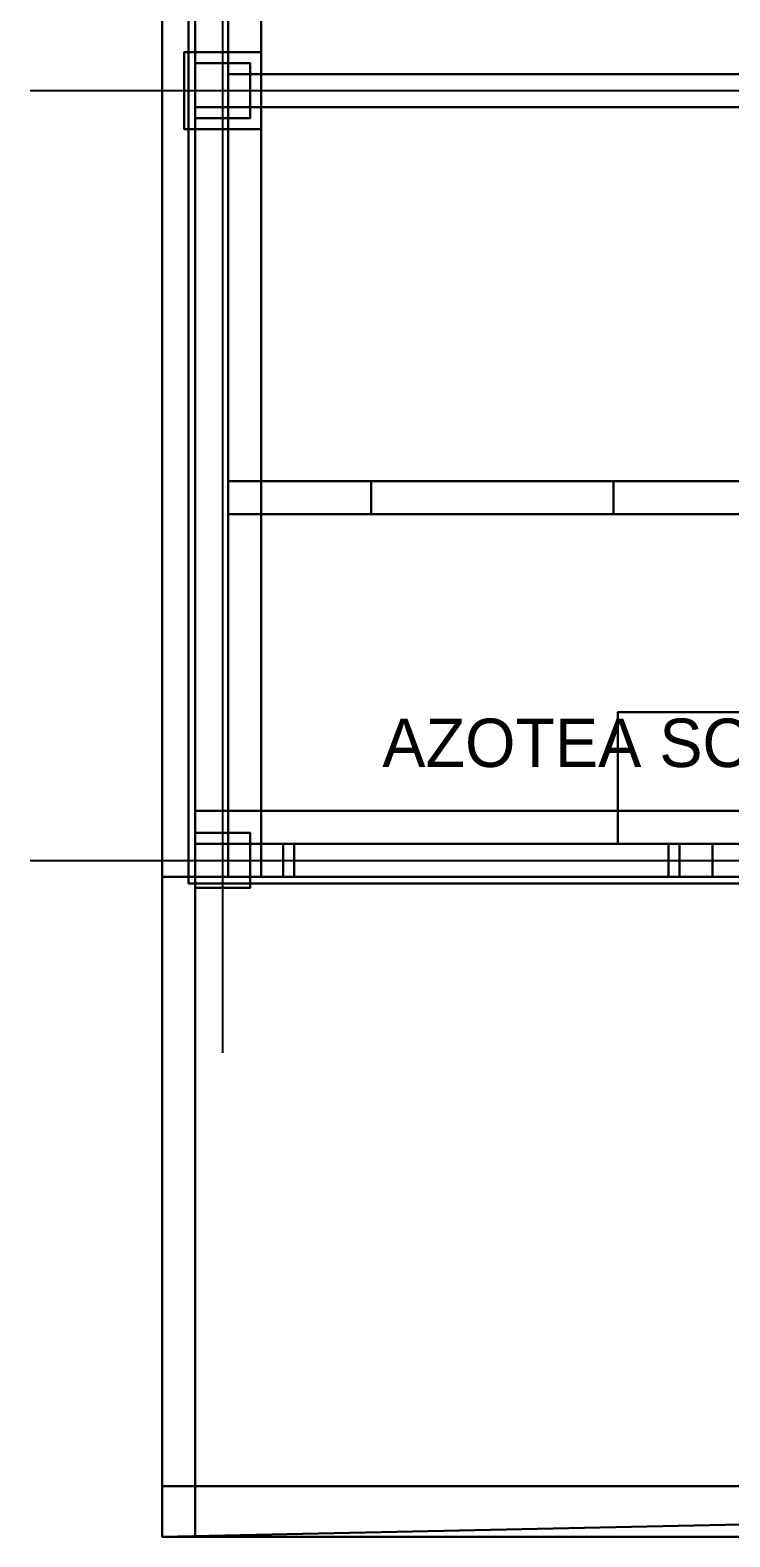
# Model space of a CAD drawing. Extents: x -0.6 to 14.6, y 0 to 25.5.
# Drawn here: x -0.6 to 2.58, y 0 to 6.85 of the extents above; entities that cross this region are included whole.
import ezdxf

# ---------------------------------------------------------------- set-up
doc = ezdxf.new("R2010")
doc.units = 0
for name, color, linetype in [('CERCA_PERIMETRAL_3D', 7, 'CONTINUOUS'), ('COLUMNAS_3D', 7, 'CONTINUOUS'), ('EJES_ESTRUCTURALES', 7, 'CONTINUOUS'), ('LOSA_PISO_3D', 7, 'CONTINUOUS'), ('MEDITERRANEO_AZOTEA_SOLARIUM_3D', 7, 'CONTINUOUS'), ('MEDITERRANEO_MUROS_ENCALADOS_3D', 7, 'CONTINUOUS'), ('MUROS_EXTERIORES_3D', 7, 'CONTINUOUS'), ('MUROS_INTERIORES_3D', 7, 'CONTINUOUS'), ('P2_COLUMNAS_3D', 7, 'CONTINUOUS'), ('P2_LOSA_PISO_3D', 7, 'CONTINUOUS'), ('P2_ROTULOS', 7, 'CONTINUOUS'), ('PLANTA_SEGUNDO_PISO_2D', 7, 'CONTINUOUS'), ('SOTANO_COLUMNAS_3D', 7, 'CONTINUOUS'), ('SOTANO_LOSA_3D', 7, 'CONTINUOUS'), ('SOTANO_MUROS_EXT_3D', 7, 'CONTINUOUS'), ('SOTANO_MUROS_INT_3D', 7, 'CONTINUOUS'), ('TERRENO_3D', 7, 'CONTINUOUS')]:
    doc.layers.add(name, color=color, linetype=linetype)

msp = doc.modelspace()

# ---------------------------------------------------------------- linework, layer by layer
at = {"layer": 'CERCA_PERIMETRAL_3D', "color": 7}
for points in [[(0, 0, -2.55), (0, 24.71, -2.55), (0.15, 24.71, -2.55), (0.15, 0, -2.55)], [(0, 0, 0.5), (0.15, 0, 0.5), (0.15, 24.71, 0.5), (0, 24.71, 0.5)], [(0, 24.71, -2.55), (0, 0, -2.55), (0, 0, 0.5), (0, 24.71, 0.5)], [(0.15, 0, -2.55), (0.15, 24.71, -2.55), (0.15, 24.71, 0.5), (0.15, 0, 0.5)], [(0, 0, -2.55), (0, 0.23, -2.55), (10.8043, 0.23, -2.55), (10.8043, 0, -2.55)], [(0, 0, -1), (10.8043, 0, -1), (10.8043, 0.23, -1), (0, 0.23, -1)], [(10.8043, 0.23, -2.55), (0, 0.23, -2.55), (0, 0.23, -1), (10.8043, 0.23, -1)], [(0, 0.23, -2.55), (0, 0, -2.55), (0, 0, -1), (0, 0.23, -1)], [(0, 0, -2.55), (0.15, 0, -2.55), (0.15, 0, 0.5), (0, 0, 0.5)], [(0, 0, -2.55), (10.8043, 0, -2.55), (10.8043, 0, -1), (0, 0, -1)]]:
    msp.add_3dface(points, dxfattribs=at)
at = {"layer": 'COLUMNAS_3D', "color": 1}
for points in [[(0.15, 6.45), (0.15, 6.7), (0.4, 6.7), (0.4, 6.45)], [(0.15, 6.45, 2.85), (0.4, 6.45, 2.85), (0.4, 6.7, 2.85), (0.15, 6.7, 2.85)], [(0.4, 6.7), (0.15, 6.7), (0.15, 6.7, 2.85), (0.4, 6.7, 2.85)], [(0.15, 6.7), (0.15, 6.45), (0.15, 6.45, 2.85), (0.15, 6.7, 2.85)], [(0.4, 6.45), (0.4, 6.7), (0.4, 6.7, 2.85), (0.4, 6.45, 2.85)], [(0.15, 6.45), (0.4, 6.45), (0.4, 6.45, 2.85), (0.15, 6.45, 2.85)], [(0.15, 2.95), (0.15, 3.2), (0.4, 3.2), (0.4, 2.95)], [(0.15, 2.95, 2.85), (0.4, 2.95, 2.85), (0.4, 3.2, 2.85), (0.15, 3.2, 2.85)], [(0.4, 3.2), (0.15, 3.2), (0.15, 3.2, 2.85), (0.4, 3.2, 2.85)], [(0.15, 3.2), (0.15, 2.95), (0.15, 2.95, 2.85), (0.15, 3.2, 2.85)], [(0.4, 2.95), (0.4, 3.2), (0.4, 3.2, 2.85), (0.4, 2.95, 2.85)], [(0.15, 2.95), (0.4, 2.95), (0.4, 2.95, 2.85), (0.15, 2.95, 2.85)]]:
    msp.add_3dface(points, dxfattribs=at)
at = {"layer": 'EJES_ESTRUCTURALES', "color": 4}
for p, q in [((0.275, 2.2), (0.275, 25.51)), ((-0.6, 6.575), (9.8, 6.575)), ((-0.6, 3.075), (9.8, 3.075))]:
    msp.add_line(p, q, dxfattribs=at)
at = {"layer": 'LOSA_PISO_3D', "color": 8}
for points in [[(0.15, 6.5, -0.15), (0.15, 7.4, -0.15), (9.15, 7.4, -0.15), (9.15, 6.5, -0.15)], [(0.15, 6.5), (9.15, 6.5), (9.15, 7.4), (0.15, 7.4)], [(0.15, 7.4, -0.15), (0.15, 6.5, -0.15), (0.15, 6.5), (0.15, 7.4)], [(0.15, 3, -0.15), (0.15, 6.5, -0.15), (6.4, 6.5, -0.15), (6.4, 3, -0.15)], [(0.15, 3), (6.4, 3), (6.4, 6.5), (0.15, 6.5)], [(6.4, 6.5, -0.15), (0.15, 6.5, -0.15), (0.15, 6.5), (6.4, 6.5)], [(0.15, 6.5, -0.15), (0.15, 3, -0.15), (0.15, 3), (0.15, 6.5)], [(0.15, 6.5, -0.15), (9.15, 6.5, -0.15), (9.15, 6.5), (0.15, 6.5)], [(0.15, 3, -0.15), (6.4, 3, -0.15), (6.4, 3), (0.15, 3)]]:
    msp.add_3dface(points, dxfattribs=at)
at = {"layer": 'MEDITERRANEO_AZOTEA_SOLARIUM_3D', "color": 7}
for points in [[(0.12, 2.97, 7), (0.12, 24.74, 7), (9.18, 24.74, 7), (9.18, 2.97, 7)], [(0.12, 2.97, 7.08), (9.18, 2.97, 7.08), (9.18, 24.74, 7.08), (0.12, 24.74, 7.08)], [(0.12, 24.74, 7), (0.12, 2.97, 7), (0.12, 2.97, 7.08), (0.12, 24.74, 7.08)], [(0.15, 3, 5.85), (0.15, 24.71, 5.85), (9.15, 24.71, 5.85), (9.15, 3, 5.85)], [(0.15, 3, 6), (9.15, 3, 6), (9.15, 24.71, 6), (0.15, 24.71, 6)], [(0.15, 24.71, 5.85), (0.15, 3, 5.85), (0.15, 3, 6), (0.15, 24.71, 6)], [(0.15, 3, 6), (0.15, 24.71, 6), (0.45, 24.71, 6), (0.45, 3, 6)], [(0.15, 3, 7), (0.45, 3, 7), (0.45, 24.71, 7), (0.15, 24.71, 7)], [(0.15, 24.71, 6), (0.15, 3, 6), (0.15, 3, 7), (0.15, 24.71, 7)], [(0.45, 3, 6), (0.45, 24.71, 6), (0.45, 24.71, 7), (0.45, 3, 7)], [(0.15, 3, 6), (0.15, 3.3, 6), (9.15, 3.3, 6), (9.15, 3, 6)], [(0.15, 3, 7), (9.15, 3, 7), (9.15, 3.3, 7), (0.15, 3.3, 7)], [(9.15, 3.3, 6), (0.15, 3.3, 6), (0.15, 3.3, 7), (9.15, 3.3, 7)], [(0.15, 3.3, 6), (0.15, 3, 6), (0.15, 3, 7), (0.15, 3.3, 7)], [(0.12, 2.97, 7), (9.18, 2.97, 7), (9.18, 2.97, 7.08), (0.12, 2.97, 7.08)], [(0.15, 3, 5.85), (9.15, 3, 5.85), (9.15, 3, 6), (0.15, 3, 6)], [(0.15, 3, 6), (0.45, 3, 6), (0.45, 3, 7), (0.15, 3, 7)], [(0.15, 3, 6), (9.15, 3, 6), (9.15, 3, 7), (0.15, 3, 7)]]:
    msp.add_3dface(points, dxfattribs=at)
at = {"layer": 'MEDITERRANEO_MUROS_ENCALADOS_3D', "color": 7}
for points in [[(0.15, 3, 3), (0.15, 24.71, 3), (0.3, 24.71, 3), (0.3, 3, 3)], [(0.15, 3, 5.85), (0.3, 3, 5.85), (0.3, 24.71, 5.85), (0.15, 24.71, 5.85)], [(0.15, 24.71, 3), (0.15, 3, 3), (0.15, 3, 5.85), (0.15, 24.71, 5.85)], [(0.3, 3, 3), (0.3, 24.71, 3), (0.3, 24.71, 5.85), (0.3, 3, 5.85)], [(0.15, 3, 3), (0.15, 3.15, 3), (0.6, 3.15, 3), (0.6, 3, 3)], [(0.15, 3, 5.85), (0.6, 3, 5.85), (0.6, 3.15, 5.85), (0.15, 3.15, 5.85)], [(0.6, 3.15, 3), (0.15, 3.15, 3), (0.15, 3.15, 5.85), (0.6, 3.15, 5.85)], [(0.15, 3.15, 3), (0.15, 3, 3), (0.15, 3, 5.85), (0.15, 3.15, 5.85)], [(0.6, 3, 3), (0.6, 3.15, 3), (0.6, 3.15, 5.85), (0.6, 3, 5.85)], [(0.6, 3, 3), (0.6, 3.15, 3), (2.3, 3.15, 3), (2.3, 3, 3)], [(0.6, 3, 4.1), (2.3, 3, 4.1), (2.3, 3.15, 4.1), (0.6, 3.15, 4.1)], [(2.3, 3.15, 3), (0.6, 3.15, 3), (0.6, 3.15, 4.1), (2.3, 3.15, 4.1)], [(0.6, 3.15, 3), (0.6, 3, 3), (0.6, 3, 4.1), (0.6, 3.15, 4.1)], [(0.6, 3, 5.25), (0.6, 3.15, 5.25), (2.3, 3.15, 5.25), (2.3, 3, 5.25)], [(0.6, 3, 5.85), (2.3, 3, 5.85), (2.3, 3.15, 5.85), (0.6, 3.15, 5.85)], [(2.3, 3.15, 5.25), (0.6, 3.15, 5.25), (0.6, 3.15, 5.85), (2.3, 3.15, 5.85)], [(0.6, 3.15, 5.25), (0.6, 3, 5.25), (0.6, 3, 5.85), (0.6, 3.15, 5.85)], [(2.3, 3, 3), (2.3, 3.15, 3), (2.3, 3.15, 4.1), (2.3, 3, 4.1)], [(2.3, 3, 5.25), (2.3, 3.15, 5.25), (2.3, 3.15, 5.85), (2.3, 3, 5.85)], [(2.3, 3, 3), (2.3, 3.15, 3), (3.6, 3.15, 3), (3.6, 3, 3)], [(2.3, 3, 5.85), (3.6, 3, 5.85), (3.6, 3.15, 5.85), (2.3, 3.15, 5.85)], [(3.6, 3.15, 3), (2.3, 3.15, 3), (2.3, 3.15, 5.85), (3.6, 3.15, 5.85)], [(2.3, 3.15, 3), (2.3, 3, 3), (2.3, 3, 5.85), (2.3, 3.15, 5.85)], [(0.15, 3, 3), (0.3, 3, 3), (0.3, 3, 5.85), (0.15, 3, 5.85)], [(0.15, 3, 3), (0.6, 3, 3), (0.6, 3, 5.85), (0.15, 3, 5.85)], [(0.6, 3, 3), (2.3, 3, 3), (2.3, 3, 4.1), (0.6, 3, 4.1)], [(0.6, 3, 5.25), (2.3, 3, 5.25), (2.3, 3, 5.85), (0.6, 3, 5.85)], [(2.3, 3, 3), (3.6, 3, 3), (3.6, 3, 5.85), (2.3, 3, 5.85)]]:
    msp.add_3dface(points, dxfattribs=at)
at = {"layer": 'MUROS_EXTERIORES_3D', "color": 7}
for points in [[(0.15, 3), (0.15, 24.71), (0.3, 24.71), (0.3, 3)], [(0.15, 3, 2.85), (0.3, 3, 2.85), (0.3, 24.71, 2.85), (0.15, 24.71, 2.85)], [(0.15, 24.71), (0.15, 3), (0.15, 3, 2.85), (0.15, 24.71, 2.85)], [(0.3, 3), (0.3, 24.71), (0.3, 24.71, 2.85), (0.3, 3, 2.85)], [(0.15, 3), (0.15, 3.15), (0.55, 3.15), (0.55, 3)], [(0.15, 3, 2.85), (0.55, 3, 2.85), (0.55, 3.15, 2.85), (0.15, 3.15, 2.85)], [(0.55, 3.15), (0.15, 3.15), (0.15, 3.15, 2.85), (0.55, 3.15, 2.85)], [(0.15, 3.15), (0.15, 3), (0.15, 3, 2.85), (0.15, 3.15, 2.85)], [(0.55, 3), (0.55, 3.15), (0.55, 3.15, 2.85), (0.55, 3, 2.85)], [(0.55, 3), (0.55, 3.15), (2.35, 3.15), (2.35, 3)], [(0.55, 3, 1.15), (2.35, 3, 1.15), (2.35, 3.15, 1.15), (0.55, 3.15, 1.15)], [(2.35, 3.15), (0.55, 3.15), (0.55, 3.15, 1.15), (2.35, 3.15, 1.15)], [(0.55, 3.15), (0.55, 3), (0.55, 3, 1.15), (0.55, 3.15, 1.15)], [(0.55, 3, 2.6), (0.55, 3.15, 2.6), (2.35, 3.15, 2.6), (2.35, 3, 2.6)], [(0.55, 3, 2.85), (2.35, 3, 2.85), (2.35, 3.15, 2.85), (0.55, 3.15, 2.85)], [(2.35, 3.15, 2.6), (0.55, 3.15, 2.6), (0.55, 3.15, 2.85), (2.35, 3.15, 2.85)], [(0.55, 3.15, 2.6), (0.55, 3, 2.6), (0.55, 3, 2.85), (0.55, 3.15, 2.85)], [(2.35, 3), (2.35, 3.15), (2.35, 3.15, 1.15), (2.35, 3, 1.15)], [(2.35, 3, 2.6), (2.35, 3.15, 2.6), (2.35, 3.15, 2.85), (2.35, 3, 2.85)], [(2.35, 3), (2.35, 3.15), (4.1, 3.15), (4.1, 3)], [(2.35, 3, 2.85), (4.1, 3, 2.85), (4.1, 3.15, 2.85), (2.35, 3.15, 2.85)], [(4.1, 3.15), (2.35, 3.15), (2.35, 3.15, 2.85), (4.1, 3.15, 2.85)], [(2.35, 3.15), (2.35, 3), (2.35, 3, 2.85), (2.35, 3.15, 2.85)], [(0.15, 3), (0.3, 3), (0.3, 3, 2.85), (0.15, 3, 2.85)], [(0.15, 3), (0.55, 3), (0.55, 3, 2.85), (0.15, 3, 2.85)], [(0.55, 3), (2.35, 3), (2.35, 3, 1.15), (0.55, 3, 1.15)], [(0.55, 3, 2.6), (2.35, 3, 2.6), (2.35, 3, 2.85), (0.55, 3, 2.85)], [(2.35, 3), (4.1, 3), (4.1, 3, 2.85), (2.35, 3, 2.85)]]:
    msp.add_3dface(points, dxfattribs=at)
at = {"layer": 'MUROS_INTERIORES_3D', "color": 7}
for points in [[(0.3, 4.65), (0.3, 4.8), (0.95, 4.8), (0.95, 4.65)], [(0.3, 4.65, 2.85), (0.95, 4.65, 2.85), (0.95, 4.8, 2.85), (0.3, 4.8, 2.85)], [(0.95, 4.8), (0.3, 4.8), (0.3, 4.8, 2.85), (0.95, 4.8, 2.85)], [(0.3, 4.8), (0.3, 4.65), (0.3, 4.65, 2.85), (0.3, 4.8, 2.85)], [(0.95, 4.65), (0.95, 4.8), (0.95, 4.8, 2.85), (0.95, 4.65, 2.85)], [(0.95, 4.65, 2.1), (0.95, 4.8, 2.1), (2.05, 4.8, 2.1), (2.05, 4.65, 2.1)], [(0.95, 4.65, 2.85), (2.05, 4.65, 2.85), (2.05, 4.8, 2.85), (0.95, 4.8, 2.85)], [(2.05, 4.8, 2.1), (0.95, 4.8, 2.1), (0.95, 4.8, 2.85), (2.05, 4.8, 2.85)], [(0.95, 4.8, 2.1), (0.95, 4.65, 2.1), (0.95, 4.65, 2.85), (0.95, 4.8, 2.85)], [(2.05, 4.65, 2.1), (2.05, 4.8, 2.1), (2.05, 4.8, 2.85), (2.05, 4.65, 2.85)], [(2.05, 4.65), (2.05, 4.8), (2.75, 4.8), (2.75, 4.65)], [(2.05, 4.65, 2.85), (2.75, 4.65, 2.85), (2.75, 4.8, 2.85), (2.05, 4.8, 2.85)], [(2.75, 4.8), (2.05, 4.8), (2.05, 4.8, 2.85), (2.75, 4.8, 2.85)], [(2.05, 4.8), (2.05, 4.65), (2.05, 4.65, 2.85), (2.05, 4.8, 2.85)], [(0.3, 4.65), (0.95, 4.65), (0.95, 4.65, 2.85), (0.3, 4.65, 2.85)], [(0.95, 4.65, 2.1), (2.05, 4.65, 2.1), (2.05, 4.65, 2.85), (0.95, 4.65, 2.85)], [(2.05, 4.65), (2.75, 4.65), (2.75, 4.65, 2.85), (2.05, 4.65, 2.85)]]:
    msp.add_3dface(points, dxfattribs=at)
at = {"layer": 'P2_COLUMNAS_3D', "color": 1}
for points in [[(0.15, 6.45, 3), (0.15, 6.7, 3), (0.4, 6.7, 3), (0.4, 6.45, 3)], [(0.15, 6.45, 5.85), (0.4, 6.45, 5.85), (0.4, 6.7, 5.85), (0.15, 6.7, 5.85)], [(0.4, 6.7, 3), (0.15, 6.7, 3), (0.15, 6.7, 5.85), (0.4, 6.7, 5.85)], [(0.15, 6.7, 3), (0.15, 6.45, 3), (0.15, 6.45, 5.85), (0.15, 6.7, 5.85)], [(0.4, 6.45, 3), (0.4, 6.7, 3), (0.4, 6.7, 5.85), (0.4, 6.45, 5.85)], [(0.15, 6.45, 3), (0.4, 6.45, 3), (0.4, 6.45, 5.85), (0.15, 6.45, 5.85)], [(0.15, 2.95, 3), (0.15, 3.2, 3), (0.4, 3.2, 3), (0.4, 2.95, 3)], [(0.15, 2.95, 5.85), (0.4, 2.95, 5.85), (0.4, 3.2, 5.85), (0.15, 3.2, 5.85)], [(0.4, 3.2, 3), (0.15, 3.2, 3), (0.15, 3.2, 5.85), (0.4, 3.2, 5.85)], [(0.15, 3.2, 3), (0.15, 2.95, 3), (0.15, 2.95, 5.85), (0.15, 3.2, 5.85)], [(0.4, 2.95, 3), (0.4, 3.2, 3), (0.4, 3.2, 5.85), (0.4, 2.95, 5.85)], [(0.15, 2.95, 3), (0.4, 2.95, 3), (0.4, 2.95, 5.85), (0.15, 2.95, 5.85)]]:
    msp.add_3dface(points, dxfattribs=at)
at = {"layer": 'P2_LOSA_PISO_3D', "color": 7}
for points in [[(0.15, 6.5, 2.85), (0.15, 7.4, 2.85), (9.15, 7.4, 2.85), (9.15, 6.5, 2.85)], [(0.15, 6.5, 3), (9.15, 6.5, 3), (9.15, 7.4, 3), (0.15, 7.4, 3)], [(0.15, 7.4, 2.85), (0.15, 6.5, 2.85), (0.15, 6.5, 3), (0.15, 7.4, 3)], [(0.15, 3, 2.85), (0.15, 6.5, 2.85), (6.4, 6.5, 2.85), (6.4, 3, 2.85)], [(0.15, 3, 3), (6.4, 3, 3), (6.4, 6.5, 3), (0.15, 6.5, 3)], [(6.4, 6.5, 2.85), (0.15, 6.5, 2.85), (0.15, 6.5, 3), (6.4, 6.5, 3)], [(0.15, 6.5, 2.85), (0.15, 3, 2.85), (0.15, 3, 3), (0.15, 6.5, 3)], [(0.15, 6.5, 2.85), (9.15, 6.5, 2.85), (9.15, 6.5, 3), (0.15, 6.5, 3)], [(0.15, 3, 2.85), (6.4, 3, 2.85), (6.4, 3, 3), (0.15, 3, 3)]]:
    msp.add_3dface(points, dxfattribs=at)
at = {"layer": 'PLANTA_SEGUNDO_PISO_2D', "color": 1}
for p, q in [((0.4, 6.7, 3), (0.15, 6.7, 3)), ((0.15, 6.7, 3), (0.15, 6.45, 3)), ((0.4, 6.45, 3), (0.4, 6.7, 3)), ((0.15, 6.45, 3), (0.4, 6.45, 3)), ((0.4, 3.2, 3), (0.15, 3.2, 3)), ((0.15, 3.2, 3), (0.15, 2.95, 3)), ((0.4, 2.95, 3), (0.4, 3.2, 3)), ((0.15, 2.95, 3), (0.4, 2.95, 3))]:
    msp.add_line(p, q, dxfattribs=at)
at = {"layer": 'SOTANO_COLUMNAS_3D', "color": 1}
for points in [[(0.1, 6.4, -2.55), (0.1, 6.75, -2.55), (0.45, 6.75, -2.55), (0.45, 6.4, -2.55)], [(0.1, 6.4, -0.15), (0.45, 6.4, -0.15), (0.45, 6.75, -0.15), (0.1, 6.75, -0.15)], [(0.45, 6.75, -2.55), (0.1, 6.75, -2.55), (0.1, 6.75, -0.15), (0.45, 6.75, -0.15)], [(0.1, 6.75, -2.55), (0.1, 6.4, -2.55), (0.1, 6.4, -0.15), (0.1, 6.75, -0.15)], [(0.45, 6.4, -2.55), (0.45, 6.75, -2.55), (0.45, 6.75, -0.15), (0.45, 6.4, -0.15)], [(0.1, 6.4, -2.55), (0.45, 6.4, -2.55), (0.45, 6.4, -0.15), (0.1, 6.4, -0.15)]]:
    msp.add_3dface(points, dxfattribs=at)
at = {"layer": 'SOTANO_LOSA_3D', "color": 8}
for points in [[(0.15, 6.5, -2.7), (0.15, 11.3, -2.7), (9.15, 11.3, -2.7), (9.15, 6.5, -2.7)], [(0.15, 6.5, -2.55), (9.15, 6.5, -2.55), (9.15, 11.3, -2.55), (0.15, 11.3, -2.55)], [(0.15, 11.3, -2.7), (0.15, 6.5, -2.7), (0.15, 6.5, -2.55), (0.15, 11.3, -2.55)], [(0.15, 3, -2.7), (0.15, 6.5, -2.7), (6.4, 6.5, -2.7), (6.4, 3, -2.7)], [(0.15, 3, -2.55), (6.4, 3, -2.55), (6.4, 6.5, -2.55), (0.15, 6.5, -2.55)], [(6.4, 6.5, -2.7), (0.15, 6.5, -2.7), (0.15, 6.5, -2.55), (6.4, 6.5, -2.55)], [(0.15, 6.5, -2.7), (0.15, 3, -2.7), (0.15, 3, -2.55), (0.15, 6.5, -2.55)], [(0.15, 6.5, -2.7), (9.15, 6.5, -2.7), (9.15, 6.5, -2.55), (0.15, 6.5, -2.55)], [(0.15, 3, -2.7), (6.4, 3, -2.7), (6.4, 3, -2.55), (0.15, 3, -2.55)]]:
    msp.add_3dface(points, dxfattribs=at)
at = {"layer": 'SOTANO_MUROS_EXT_3D', "color": 4}
for points in [[(0.15, 3, -2.55), (0.15, 11.3, -2.55), (0.3, 11.3, -2.55), (0.3, 3, -2.55)], [(0.15, 3, -0.15), (0.3, 3, -0.15), (0.3, 11.3, -0.15), (0.15, 11.3, -0.15)], [(0.15, 11.3, -2.55), (0.15, 3, -2.55), (0.15, 3, -0.15), (0.15, 11.3, -0.15)], [(0.3, 3, -2.55), (0.3, 11.3, -2.55), (0.3, 11.3, -0.15), (0.3, 3, -0.15)], [(0.3, 3, -2.55), (0.3, 3.15, -2.55), (0.6, 3.15, -2.55), (0.6, 3, -2.55)], [(0.3, 3, -0.15), (0.6, 3, -0.15), (0.6, 3.15, -0.15), (0.3, 3.15, -0.15)], [(0.6, 3.15, -2.55), (0.3, 3.15, -2.55), (0.3, 3.15, -0.15), (0.6, 3.15, -0.15)], [(0.3, 3.15, -2.55), (0.3, 3, -2.55), (0.3, 3, -0.15), (0.3, 3.15, -0.15)], [(0.6, 3, -2.55), (0.6, 3.15, -2.55), (0.6, 3.15, -0.15), (0.6, 3, -0.15)], [(0.6, 3, -2.55), (0.6, 3.15, -2.55), (2.5, 3.15, -2.55), (2.5, 3, -2.55)], [(0.6, 3, -1.55), (2.5, 3, -1.55), (2.5, 3.15, -1.55), (0.6, 3.15, -1.55)], [(2.5, 3.15, -2.55), (0.6, 3.15, -2.55), (0.6, 3.15, -1.55), (2.5, 3.15, -1.55)], [(0.6, 3.15, -2.55), (0.6, 3, -2.55), (0.6, 3, -1.55), (0.6, 3.15, -1.55)], [(0.6, 3, -0.45), (0.6, 3.15, -0.45), (2.5, 3.15, -0.45), (2.5, 3, -0.45)], [(0.6, 3, -0.15), (2.5, 3, -0.15), (2.5, 3.15, -0.15), (0.6, 3.15, -0.15)], [(2.5, 3.15, -0.45), (0.6, 3.15, -0.45), (0.6, 3.15, -0.15), (2.5, 3.15, -0.15)], [(0.6, 3.15, -0.45), (0.6, 3, -0.45), (0.6, 3, -0.15), (0.6, 3.15, -0.15)], [(2.5, 3, -2.55), (2.5, 3.15, -2.55), (2.5, 3.15, -1.55), (2.5, 3, -1.55)], [(2.5, 3, -0.45), (2.5, 3.15, -0.45), (2.5, 3.15, -0.15), (2.5, 3, -0.15)], [(2.5, 3, -2.55), (2.5, 3.15, -2.55), (3.4, 3.15, -2.55), (3.4, 3, -2.55)], [(2.5, 3, -0.15), (3.4, 3, -0.15), (3.4, 3.15, -0.15), (2.5, 3.15, -0.15)], [(3.4, 3.15, -2.55), (2.5, 3.15, -2.55), (2.5, 3.15, -0.15), (3.4, 3.15, -0.15)], [(2.5, 3.15, -2.55), (2.5, 3, -2.55), (2.5, 3, -0.15), (2.5, 3.15, -0.15)], [(0.15, 3, -2.55), (0.3, 3, -2.55), (0.3, 3, -0.15), (0.15, 3, -0.15)], [(0.3, 3, -2.55), (0.6, 3, -2.55), (0.6, 3, -0.15), (0.3, 3, -0.15)], [(0.6, 3, -2.55), (2.5, 3, -2.55), (2.5, 3, -1.55), (0.6, 3, -1.55)], [(0.6, 3, -0.45), (2.5, 3, -0.45), (2.5, 3, -0.15), (0.6, 3, -0.15)], [(2.5, 3, -2.55), (3.4, 3, -2.55), (3.4, 3, -0.15), (2.5, 3, -0.15)]]:
    msp.add_3dface(points, dxfattribs=at)
at = {"layer": 'SOTANO_MUROS_INT_3D', "color": 4}
for points in [[(0.3, 6.5, -2.55), (0.3, 6.65, -2.55), (3.95, 6.65, -2.55), (3.95, 6.5, -2.55)], [(0.3, 6.5, -0.15), (3.95, 6.5, -0.15), (3.95, 6.65, -0.15), (0.3, 6.65, -0.15)], [(3.95, 6.65, -2.55), (0.3, 6.65, -2.55), (0.3, 6.65, -0.15), (3.95, 6.65, -0.15)], [(0.3, 6.65, -2.55), (0.3, 6.5, -2.55), (0.3, 6.5, -0.15), (0.3, 6.65, -0.15)], [(0.3, 6.5, -2.55), (3.95, 6.5, -2.55), (3.95, 6.5, -0.15), (0.3, 6.5, -0.15)], [(2.07, 3.15, -2.55), (2.07, 3.75, -2.55), (2.8, 3.75, -2.55), (2.8, 3.15, -2.55)], [(2.07, 3.15, -0.15), (2.8, 3.15, -0.15), (2.8, 3.75, -0.15), (2.07, 3.75, -0.15)], [(2.8, 3.75, -2.55), (2.07, 3.75, -2.55), (2.07, 3.75, -0.15), (2.8, 3.75, -0.15)], [(2.07, 3.75, -2.55), (2.07, 3.15, -2.55), (2.07, 3.15, -0.15), (2.07, 3.75, -0.15)], [(2.07, 3.15, -2.55), (2.8, 3.15, -2.55), (2.8, 3.15, -0.15), (2.07, 3.15, -0.15)]]:
    msp.add_3dface(points, dxfattribs=at)
at = {"layer": 'TERRENO_3D', "color": 3}
for points in [[(0, 0, -2.75), (0, 3, -2.75), (10.8677, 3, -2.75), (10.8043, 0.2311, -2.75)], [(0, 0, -2.55), (10.8043, 0.2311, -2.55), (10.8677, 3, -2.55), (0, 3, -2.55)], [(10.8677, 3, -2.75), (0, 3, -2.75), (0, 3, -2.55), (10.8677, 3, -2.55)], [(0, 3, -2.75), (0, 0, -2.75), (0, 0, -2.55), (0, 3, -2.55)], [(0, 0, -2.75), (10.8043, 0.2311, -2.75), (10.8043, 0.2311, -2.55), (0, 0, -2.55)]]:
    msp.add_3dface(points, dxfattribs=at)

# ---------------------------------------------------------------- texts
at = {"layer": 'P2_ROTULOS', "color": 6}
msp.add_text('AZOTEA SOLÁRIUM TRANSITABLE: ANTEPECHO ENCALADO 1.00m (Z = +7,00m)', height=0.22, dxfattribs=at).set_placement((1, 3.5, 6.05))

doc.saveas('drawing.dxf')
